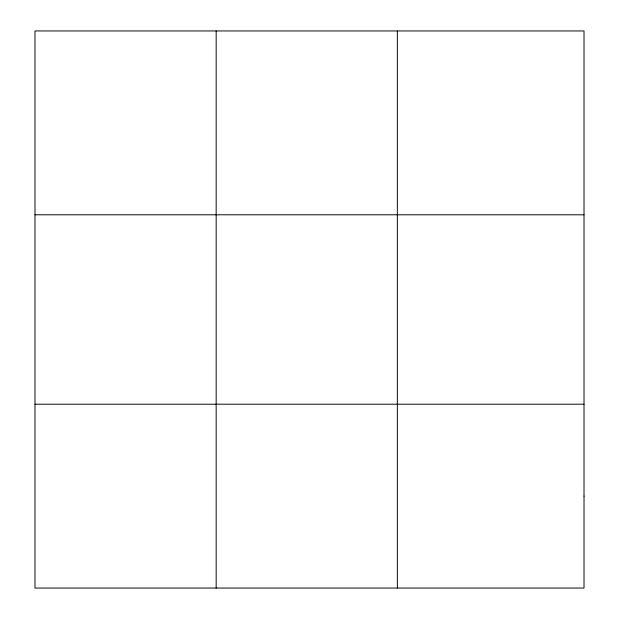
<?xml version="1.0" encoding="UTF-8"?>
<svg xmlns="http://www.w3.org/2000/svg" width="619" height="619" viewBox="0 0 619 619"><rect width="100%" height="100%" fill="white"/><g stroke="black" fill="none" stroke-linecap="round" stroke-linejoin="round"><path stroke-width="0.93" d="M216.163 588.05L216.163 30.95M397.344 588.05L397.344 30.95M34.981 214.793L584.019 214.793M34.981 404.207L584.019 404.207M584.019 496.129L584.019 588.05L34.981 588.05L34.981 30.95L584.019 30.95L584.019 496.129"/></g></svg>
